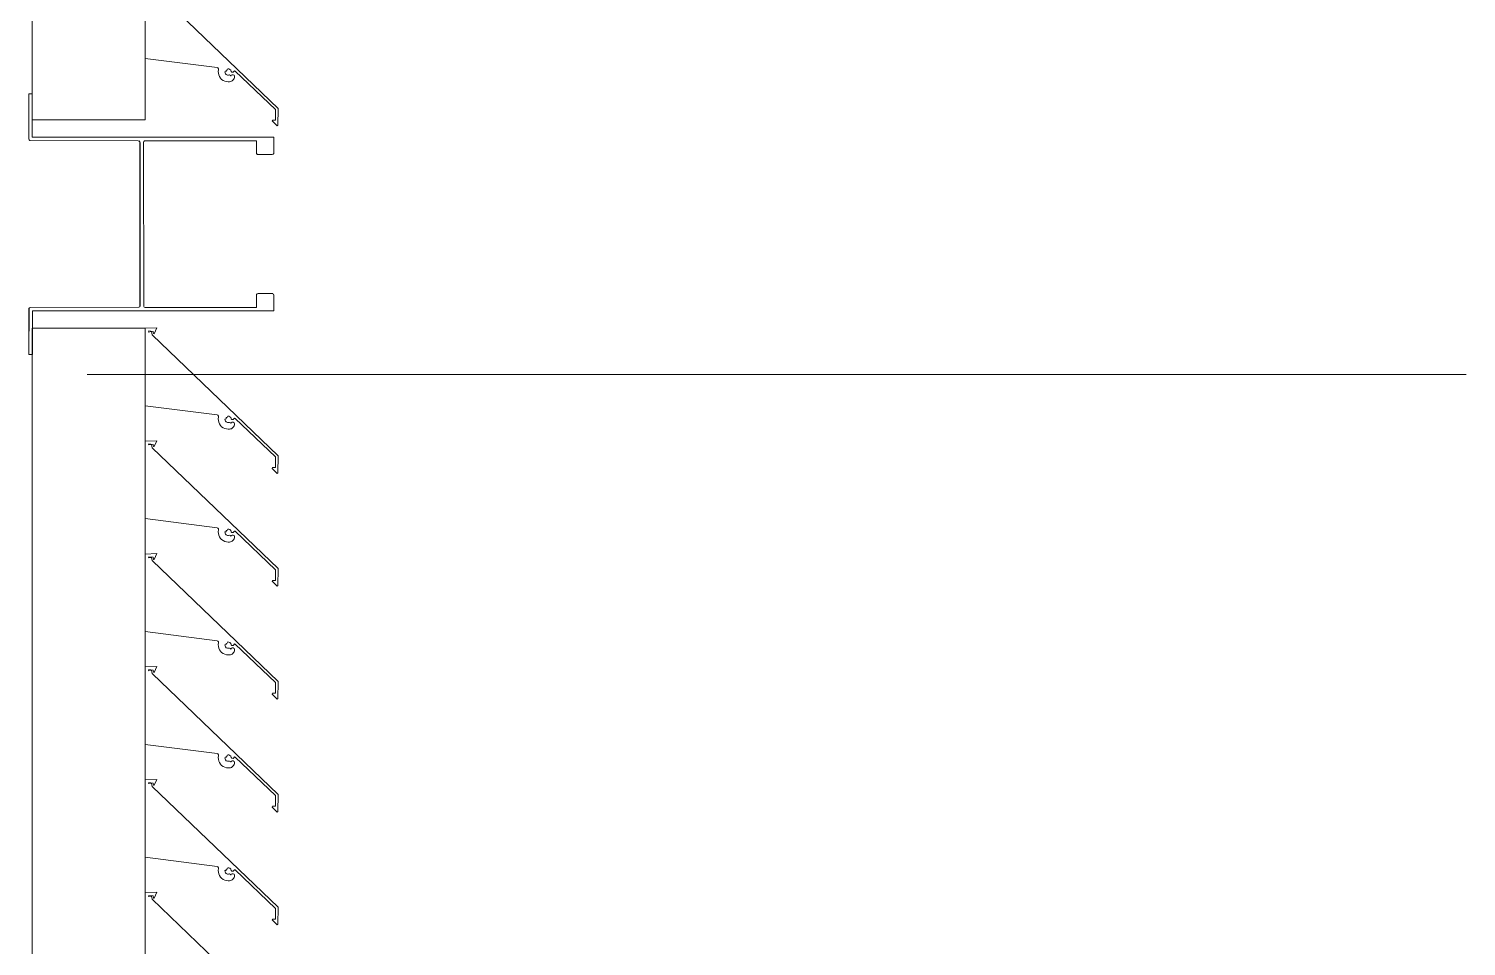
# Model space of a CAD drawing. Header units: millimetres. Extents: x -220592 to 404889, y -217665 to 38245.
# Drawn here: x 7832.9 to 7841.17, y -48001.51 to -47996.23 of the extents above; entities that cross this region are included whole.
import ezdxf

# ---------------------------------------------------------------- set-up
doc = ezdxf.new("R2010")
doc.units = ezdxf.units.MM
doc.linetypes.add('XKITLINE00', pattern=[0])
doc.layers.add('Part', color=7, linetype='Continuous', lineweight=0)
doc.layers.add('S-GRID', color=7, linetype='Continuous', lineweight=0)

# ---------------------------------------------------------------- blocks, each defined once
blk = doc.blocks.new('*A15053')
at = {"layer": 'Part', "color": 7, "linetype": 'XKITLINE00', "lineweight": 0}
for p, q in [((95.275304, 227.26533), (95.275304, 213.465444)), ((95.925304, 227.26533), (95.925304, 213.465444)), ((95.925304, 213.465444), (95.275304, 213.465444))]:
    blk.add_line(p, q, dxfattribs=at)
blk = doc.blocks.new('*A15105')
at = {"layer": 'S-GRID', "color": 7, "linetype": 'XKITLINE00', "lineweight": 0}
blk.add_line((95.591073, 212), (103.528573, 212), dxfattribs=at)
blk = doc.blocks.new('*A15144')
at = {"layer": 'Part', "color": 7, "linetype": 'XKITLINE00', "lineweight": 0}
for p, q in [((95.275085, 213.61533), (95.255085, 213.615327)), ((95.255085, 213.615327), (95.255131, 213.355327)), ((95.255131, 213.355327), (95.256817, 213.349771)), ((95.256817, 213.349771), (95.261306, 213.346089)), ((95.261306, 213.346089), (95.261681, 213.346088)), ((95.275632, 213.36533), (96.665129, 213.365573)), ((95.890688, 213.343752), (95.894372, 213.339265)), ((95.894372, 213.339265), (95.895134, 213.335438)), ((95.895134, 213.335438), (95.895298, 212.395438)), ((96.565132, 213.34545), (96.565145, 213.275555)), ((96.565145, 213.275555), (96.566831, 213.27)), ((96.566831, 213.27), (96.571319, 213.266318)), ((96.571319, 213.266318), (96.571698, 213.266314)), ((96.569731, 212.463871), (96.566048, 212.459382)), ((96.575286, 212.465557), (96.569731, 212.463871)), ((96.659113, 212.46481), (96.575286, 212.465557)), ((95.259745, 212.383642), (95.256062, 212.379154)), ((95.2653, 212.385328), (95.259745, 212.383642)), ((95.889127, 212.386198), (95.2653, 212.385328)), ((95.893614, 212.389882), (95.889127, 212.386198)), ((95.895298, 212.395438), (95.893614, 212.389882)), ((96.5653, 212.385555), (95.925456, 212.385444)), ((96.566048, 212.459382), (96.5653, 212.385555)), ((95.256062, 212.379154), (95.255347, 212.115327)), ((95.255347, 212.115327), (95.25585, 212.115327))]:
    blk.add_line(p, q, dxfattribs=at)
blk = doc.blocks.new('*A15146')
at = {"layer": 'Part', "color": 7, "linetype": 'XKITLINE00', "lineweight": 0}
for p, q in [((95.275588, 213.615225), (95.255588, 213.615222)), ((95.255588, 213.615222), (95.255633, 213.355222)), ((95.275632, 213.365225), (95.275588, 213.615225)), ((95.255633, 213.355222), (95.25732, 213.349666)), ((95.25732, 213.349666), (95.261808, 213.345984)), ((95.261808, 213.345984), (95.885635, 213.345332)), ((96.665632, 213.365468), (95.275632, 213.365225)), ((95.885635, 213.345332), (95.891191, 213.343647)), ((95.891191, 213.343647), (95.894875, 213.33916)), ((95.894875, 213.33916), (95.895637, 213.335333)), ((95.895637, 213.335333), (95.895801, 212.395333)), ((95.915637, 213.335337), (95.917321, 213.340893)), ((95.916563, 212.39151), (95.915637, 213.335337)), ((95.917321, 213.340893), (95.921808, 213.344577)), ((95.921808, 213.344577), (96.565635, 213.34545)), ((96.565635, 213.34545), (96.565647, 213.27545)), ((96.664887, 213.271641), (96.665632, 213.365468)), ((96.565647, 213.27545), (96.567334, 213.269895)), ((96.567334, 213.269895), (96.571822, 213.266213)), ((96.571822, 213.266213), (96.655649, 213.265466)), ((96.655649, 213.265466), (96.661204, 213.267152)), ((96.661204, 213.267152), (96.664887, 213.271641)), ((96.570233, 212.463766), (96.566551, 212.459277)), ((96.575789, 212.465452), (96.570233, 212.463766)), ((96.659616, 212.464706), (96.575789, 212.465452)), ((96.664104, 212.461023), (96.659616, 212.464706)), ((95.260247, 212.383537), (95.256565, 212.379049)), ((95.265803, 212.385223), (95.260247, 212.383537)), ((95.889629, 212.386094), (95.265803, 212.385223)), ((95.894117, 212.389777), (95.889629, 212.386094)), ((95.895801, 212.395333), (95.894117, 212.389777)), ((95.920247, 212.387023), (95.916563, 212.39151)), ((95.925803, 212.385339), (95.920247, 212.387023)), ((96.565803, 212.38545), (95.925803, 212.385339)), ((96.566551, 212.459277), (96.565803, 212.38545)), ((96.66579, 212.455468), (96.664104, 212.461023)), ((96.665806, 212.365468), (96.66579, 212.455468)), ((95.256565, 212.379049), (95.25585, 212.115222)), ((95.275806, 212.365225), (96.665806, 212.365468)), ((95.27585, 212.115225), (95.275806, 212.365225)), ((95.25585, 212.115222), (95.27585, 212.115225))]:
    blk.add_line(p, q, dxfattribs=at)
blk = doc.blocks.new('*A15147')
at = {"layer": 'Part', "color": 7, "linetype": 'XKITLINE00', "lineweight": 0}
for p, q in [((95.925304, 214.265326), (95.992799, 214.26794)), ((95.947029, 214.250196), (95.944993, 214.243623)), ((95.944993, 214.243623), (95.962009, 214.246527)), ((95.972012, 214.247056), (95.947029, 214.250196)), ((95.962009, 214.246527), (95.964906, 214.227984)), ((95.964906, 214.227984), (96.690028, 213.531738)), ((95.972141, 214.234865), (95.972012, 214.247056)), ((95.977264, 214.234453), (95.972141, 214.234865)), ((95.992799, 214.26794), (95.977264, 214.234453)), ((96.339112, 213.766618), (95.925304, 213.819622)), ((96.344187, 213.764428), (96.339112, 213.766618)), ((96.347324, 213.759876), (96.344187, 213.764428)), ((96.346077, 213.74422), (96.347563, 213.754354)), ((96.346452, 213.733984), (96.346077, 213.74422)), ((96.348675, 213.723985), (96.346452, 213.733984)), ((96.347563, 213.754354), (96.347324, 213.759876)), ((96.352673, 213.714555), (96.348675, 213.723985)), ((96.358313, 213.706005), (96.352673, 213.714555)), ((96.365409, 213.698618), (96.358313, 213.706005)), ((96.391775, 213.743926), (96.38407, 213.74282)), ((96.38407, 213.74282), (96.384639, 213.736336)), ((96.384639, 213.736336), (96.387441, 213.730462)), ((96.387441, 213.730462), (96.392123, 213.72594)), ((96.397771, 213.75193), (96.390606, 213.750986)), ((96.390606, 213.750986), (96.391775, 213.743926)), ((96.392123, 213.72594), (96.398091, 213.723342)), ((96.400093, 213.75932), (96.397771, 213.75193)), ((96.398091, 213.723342), (96.404591, 213.722998)), ((96.406765, 213.758898), (96.400093, 213.75932)), ((96.404591, 213.722998), (96.410509, 213.723903)), ((96.412841, 213.756108), (96.406765, 213.758898)), ((96.410509, 213.723903), (96.41532, 213.721496)), ((96.417508, 213.751322), (96.412841, 213.756108)), ((96.41532, 213.721496), (96.41735, 213.716515)), ((96.41735, 213.716515), (96.420292, 213.721987)), ((96.420622, 213.743748), (96.417508, 213.751322)), ((96.420292, 213.721987), (96.425448, 213.725205)), ((96.424805, 213.739591), (96.420622, 213.743748)), ((96.430699, 213.739385), (96.424805, 213.739591)), ((96.425448, 213.725205), (96.431526, 213.725193)), ((96.435163, 213.743239), (96.430699, 213.739385)), ((96.431526, 213.725193), (96.43667, 213.721956)), ((96.438818, 213.747866), (96.435163, 213.743239)), ((96.43667, 213.721956), (96.43931, 213.716482)), ((96.438814, 213.708712), (96.437079, 213.703216)), ((96.43931, 213.716482), (96.438814, 213.708712)), ((96.443977, 213.746774), (96.438818, 213.747866)), ((96.674993, 213.525371), (96.443977, 213.746774)), ((96.373725, 213.69264), (96.365409, 213.698618)), ((96.382988, 213.688267), (96.373725, 213.69264)), ((96.392889, 213.685644), (96.382988, 213.688267)), ((96.403102, 213.684859), (96.392889, 213.685644)), ((96.409901, 213.684957), (96.403102, 213.684859)), ((96.415629, 213.685593), (96.409901, 213.684957)), ((96.42113, 213.687312), (96.415629, 213.685593)), ((96.4262, 213.690052), (96.42113, 213.687312)), ((96.430653, 213.69371), (96.4262, 213.690052)), ((96.434325, 213.698153), (96.430653, 213.69371)), ((96.437079, 213.703216), (96.434325, 213.698153)), ((96.656145, 213.459007), (96.65723, 213.463928)), ((96.684794, 213.430119), (96.656145, 213.459007)), ((96.65723, 213.463928), (96.67465, 213.464025)), ((96.67465, 213.464025), (96.674993, 213.525371)), ((96.690028, 213.531738), (96.689475, 213.432587)), ((96.689475, 213.432587), (96.684794, 213.430119))]:
    blk.add_line(p, q, dxfattribs=at)
blk = doc.blocks.new('*A15148')
at = {"layer": 'Part', "color": 7, "linetype": 'XKITLINE00', "lineweight": 0}
for p, q in [((95.925418, 212.26533), (95.992799, 212.26794)), ((95.947029, 212.250196), (95.944993, 212.243623)), ((95.944993, 212.243623), (95.962009, 212.246527)), ((95.972012, 212.247056), (95.947029, 212.250196)), ((95.962009, 212.246527), (95.964906, 212.227984)), ((95.964906, 212.227984), (96.690028, 211.531738)), ((95.972141, 212.234865), (95.972012, 212.247056)), ((95.977264, 212.234453), (95.972141, 212.234865)), ((95.992799, 212.26794), (95.977264, 212.234453)), ((96.339112, 211.766618), (95.925304, 211.819622)), ((96.344187, 211.764428), (96.339112, 211.766618)), ((96.347324, 211.759876), (96.344187, 211.764428)), ((96.346077, 211.74422), (96.347563, 211.754354)), ((96.346452, 211.733984), (96.346077, 211.74422)), ((96.348675, 211.723985), (96.346452, 211.733984)), ((96.347563, 211.754354), (96.347324, 211.759876)), ((96.352673, 211.714555), (96.348675, 211.723985)), ((96.391775, 211.743926), (96.38407, 211.74282)), ((96.38407, 211.74282), (96.384639, 211.736336)), ((96.384639, 211.736336), (96.387441, 211.730462)), ((96.387441, 211.730462), (96.392123, 211.72594)), ((96.397771, 211.75193), (96.390606, 211.750986)), ((96.390606, 211.750986), (96.391775, 211.743926)), ((96.392123, 211.72594), (96.398091, 211.723342)), ((96.400093, 211.75932), (96.397771, 211.75193)), ((96.398091, 211.723342), (96.404591, 211.722998)), ((96.406765, 211.758898), (96.400093, 211.75932)), ((96.404591, 211.722998), (96.410509, 211.723903)), ((96.412841, 211.756108), (96.406765, 211.758898)), ((96.410509, 211.723903), (96.41532, 211.721496)), ((96.417508, 211.751322), (96.412841, 211.756108)), ((96.41532, 211.721496), (96.41735, 211.716515)), ((96.41735, 211.716515), (96.420292, 211.721987)), ((96.420622, 211.743748), (96.417508, 211.751322)), ((96.420292, 211.721987), (96.425448, 211.725205)), ((96.424805, 211.739591), (96.420622, 211.743748)), ((96.430699, 211.739385), (96.424805, 211.739591)), ((96.425448, 211.725205), (96.431526, 211.725193)), ((96.435163, 211.743239), (96.430699, 211.739385)), ((96.431526, 211.725193), (96.43667, 211.721956)), ((96.438818, 211.747866), (96.435163, 211.743239)), ((96.43667, 211.721956), (96.43931, 211.716482)), ((96.443977, 211.746774), (96.438818, 211.747866)), ((96.674993, 211.525371), (96.443977, 211.746774)), ((96.358313, 211.706005), (96.352673, 211.714555)), ((96.365409, 211.698618), (96.358313, 211.706005)), ((96.373725, 211.69264), (96.365409, 211.698618)), ((96.382988, 211.688267), (96.373725, 211.69264)), ((96.392889, 211.685644), (96.382988, 211.688267)), ((96.403102, 211.684859), (96.392889, 211.685644)), ((96.409901, 211.684957), (96.403102, 211.684859)), ((96.415629, 211.685593), (96.409901, 211.684957)), ((96.42113, 211.687312), (96.415629, 211.685593)), ((96.4262, 211.690052), (96.42113, 211.687312)), ((96.430653, 211.69371), (96.4262, 211.690052)), ((96.434325, 211.698153), (96.430653, 211.69371)), ((96.437079, 211.703216), (96.434325, 211.698153)), ((96.438814, 211.708712), (96.437079, 211.703216)), ((96.43931, 211.716482), (96.438814, 211.708712)), ((96.67465, 211.464025), (96.674993, 211.525371)), ((96.690028, 211.531738), (96.689475, 211.432587)), ((96.656145, 211.459007), (96.65723, 211.463928)), ((96.684794, 211.430119), (96.656145, 211.459007)), ((96.65723, 211.463928), (96.67465, 211.464025)), ((96.689475, 211.432587), (96.684794, 211.430119))]:
    blk.add_line(p, q, dxfattribs=at)
blk = doc.blocks.new('*A15150')
at = {"layer": 'Part', "color": 7, "linetype": 'XKITLINE00', "lineweight": 0}
for p, q in [((95.925304, 212.26533), (95.275304, 212.26533)), ((95.275304, 212.26533), (95.275304, 198.465444)), ((95.925304, 212.26533), (95.925304, 198.465444))]:
    blk.add_line(p, q, dxfattribs=at)
blk = doc.blocks.new('*A15151')
at = {"layer": 'Part', "color": 7, "linetype": 'XKITLINE00', "lineweight": 0}
for p, q in [((95.925304, 211.615326), (95.992799, 211.61794)), ((95.947029, 211.600196), (95.944993, 211.593623)), ((95.944993, 211.593623), (95.962009, 211.596527)), ((95.972012, 211.597056), (95.947029, 211.600196)), ((95.962009, 211.596527), (95.964906, 211.577984)), ((95.964906, 211.577984), (96.690028, 210.881738)), ((95.972141, 211.584865), (95.972012, 211.597056)), ((95.977264, 211.584453), (95.972141, 211.584865)), ((95.992799, 211.61794), (95.977264, 211.584453)), ((96.339112, 211.116618), (95.925304, 211.169622)), ((96.344187, 211.114428), (96.339112, 211.116618)), ((96.347324, 211.109876), (96.344187, 211.114428)), ((96.346077, 211.09422), (96.347563, 211.104354)), ((96.346452, 211.083984), (96.346077, 211.09422)), ((96.348675, 211.073985), (96.346452, 211.083984)), ((96.347563, 211.104354), (96.347324, 211.109876)), ((96.352673, 211.064555), (96.348675, 211.073985)), ((96.358313, 211.056005), (96.352673, 211.064555)), ((96.391775, 211.093926), (96.38407, 211.09282)), ((96.38407, 211.09282), (96.384639, 211.086336)), ((96.384639, 211.086336), (96.387441, 211.080462)), ((96.387441, 211.080462), (96.392123, 211.07594)), ((96.397771, 211.10193), (96.390606, 211.100986)), ((96.390606, 211.100986), (96.391775, 211.093926)), ((96.392123, 211.07594), (96.398091, 211.073342)), ((96.400093, 211.10932), (96.397771, 211.10193)), ((96.398091, 211.073342), (96.404591, 211.072998)), ((96.406765, 211.108898), (96.400093, 211.10932)), ((96.404591, 211.072998), (96.410509, 211.073903)), ((96.412841, 211.106108), (96.406765, 211.108898)), ((96.410509, 211.073903), (96.41532, 211.071496)), ((96.417508, 211.101322), (96.412841, 211.106108)), ((96.41532, 211.071496), (96.41735, 211.066515)), ((96.41735, 211.066515), (96.420292, 211.071987)), ((96.420622, 211.093748), (96.417508, 211.101322)), ((96.420292, 211.071987), (96.425448, 211.075205)), ((96.424805, 211.089591), (96.420622, 211.093748)), ((96.430699, 211.089385), (96.424805, 211.089591)), ((96.425448, 211.075205), (96.431526, 211.075193)), ((96.435163, 211.093239), (96.430699, 211.089385)), ((96.431526, 211.075193), (96.43667, 211.071956)), ((96.438818, 211.097866), (96.435163, 211.093239)), ((96.43667, 211.071956), (96.43931, 211.066482)), ((96.438814, 211.058712), (96.437079, 211.053216)), ((96.43931, 211.066482), (96.438814, 211.058712)), ((96.443977, 211.096774), (96.438818, 211.097866)), ((96.674993, 210.875371), (96.443977, 211.096774)), ((96.365409, 211.048618), (96.358313, 211.056005)), ((96.373725, 211.04264), (96.365409, 211.048618)), ((96.382988, 211.038267), (96.373725, 211.04264)), ((96.392889, 211.035644), (96.382988, 211.038267)), ((96.403102, 211.034859), (96.392889, 211.035644)), ((96.409901, 211.034957), (96.403102, 211.034859)), ((96.415629, 211.035593), (96.409901, 211.034957)), ((96.42113, 211.037312), (96.415629, 211.035593)), ((96.4262, 211.040052), (96.42113, 211.037312)), ((96.430653, 211.04371), (96.4262, 211.040052)), ((96.434325, 211.048153), (96.430653, 211.04371)), ((96.437079, 211.053216), (96.434325, 211.048153)), ((96.656145, 210.809007), (96.65723, 210.813928)), ((96.684794, 210.780119), (96.656145, 210.809007)), ((96.65723, 210.813928), (96.67465, 210.814025)), ((96.67465, 210.814025), (96.674993, 210.875371)), ((96.690028, 210.881738), (96.689475, 210.782587)), ((96.689475, 210.782587), (96.684794, 210.780119))]:
    blk.add_line(p, q, dxfattribs=at)
blk = doc.blocks.new('*A15152')
at = {"layer": 'Part', "color": 7, "linetype": 'XKITLINE00', "lineweight": 0}
for p, q in [((95.925304, 210.965326), (95.992799, 210.96794)), ((95.947029, 210.950196), (95.944993, 210.943623)), ((95.944993, 210.943623), (95.962009, 210.946527)), ((95.972012, 210.947056), (95.947029, 210.950196)), ((95.962009, 210.946527), (95.964906, 210.927984)), ((95.964906, 210.927984), (96.690028, 210.231738)), ((95.972141, 210.934865), (95.972012, 210.947056)), ((95.977264, 210.934453), (95.972141, 210.934865)), ((95.992799, 210.96794), (95.977264, 210.934453)), ((96.339112, 210.466618), (95.925304, 210.519622)), ((96.344187, 210.464428), (96.339112, 210.466618)), ((96.347324, 210.459876), (96.344187, 210.464428)), ((96.346077, 210.44422), (96.347563, 210.454354)), ((96.346452, 210.433984), (96.346077, 210.44422)), ((96.348675, 210.423985), (96.346452, 210.433984)), ((96.347563, 210.454354), (96.347324, 210.459876)), ((96.352673, 210.414555), (96.348675, 210.423985)), ((96.358313, 210.406005), (96.352673, 210.414555)), ((96.365409, 210.398618), (96.358313, 210.406005)), ((96.373725, 210.39264), (96.365409, 210.398618)), ((96.391775, 210.443926), (96.38407, 210.44282)), ((96.38407, 210.44282), (96.384639, 210.436336)), ((96.384639, 210.436336), (96.387441, 210.430462)), ((96.387441, 210.430462), (96.392123, 210.42594)), ((96.397771, 210.45193), (96.390606, 210.450986)), ((96.390606, 210.450986), (96.391775, 210.443926)), ((96.392123, 210.42594), (96.398091, 210.423342)), ((96.400093, 210.45932), (96.397771, 210.45193)), ((96.398091, 210.423342), (96.404591, 210.422998)), ((96.406765, 210.458898), (96.400093, 210.45932)), ((96.404591, 210.422998), (96.410509, 210.423903)), ((96.412841, 210.456108), (96.406765, 210.458898)), ((96.410509, 210.423903), (96.41532, 210.421496)), ((96.417508, 210.451322), (96.412841, 210.456108)), ((96.41532, 210.421496), (96.41735, 210.416515)), ((96.41735, 210.416515), (96.420292, 210.421987)), ((96.420622, 210.443748), (96.417508, 210.451322)), ((96.420292, 210.421987), (96.425448, 210.425205)), ((96.424805, 210.439591), (96.420622, 210.443748)), ((96.430699, 210.439385), (96.424805, 210.439591)), ((96.425448, 210.425205), (96.431526, 210.425193)), ((96.434325, 210.398153), (96.430653, 210.39371)), ((96.435163, 210.443239), (96.430699, 210.439385)), ((96.431526, 210.425193), (96.43667, 210.421956)), ((96.437079, 210.403216), (96.434325, 210.398153)), ((96.438818, 210.447866), (96.435163, 210.443239)), ((96.43667, 210.421956), (96.43931, 210.416482)), ((96.438814, 210.408712), (96.437079, 210.403216)), ((96.43931, 210.416482), (96.438814, 210.408712)), ((96.443977, 210.446774), (96.438818, 210.447866)), ((96.674993, 210.225371), (96.443977, 210.446774)), ((96.382988, 210.388267), (96.373725, 210.39264)), ((96.392889, 210.385644), (96.382988, 210.388267)), ((96.403102, 210.384859), (96.392889, 210.385644)), ((96.409901, 210.384957), (96.403102, 210.384859)), ((96.415629, 210.385593), (96.409901, 210.384957)), ((96.42113, 210.387312), (96.415629, 210.385593)), ((96.4262, 210.390052), (96.42113, 210.387312)), ((96.430653, 210.39371), (96.4262, 210.390052)), ((96.690028, 210.231738), (96.689475, 210.132587)), ((96.656145, 210.159007), (96.65723, 210.163928)), ((96.684794, 210.130119), (96.656145, 210.159007)), ((96.65723, 210.163928), (96.67465, 210.164025)), ((96.67465, 210.164025), (96.674993, 210.225371)), ((96.689475, 210.132587), (96.684794, 210.130119))]:
    blk.add_line(p, q, dxfattribs=at)
blk = doc.blocks.new('*A15153')
at = {"layer": 'Part', "color": 7, "linetype": 'XKITLINE00', "lineweight": 0}
for p, q in [((95.925304, 210.315326), (95.992799, 210.31794)), ((95.992799, 210.31794), (95.977264, 210.284453)), ((95.947029, 210.300196), (95.944993, 210.293623)), ((95.944993, 210.293623), (95.962009, 210.296527)), ((95.972012, 210.297056), (95.947029, 210.300196)), ((95.962009, 210.296527), (95.964906, 210.277984)), ((95.964906, 210.277984), (96.690028, 209.581738)), ((95.972141, 210.284865), (95.972012, 210.297056)), ((95.977264, 210.284453), (95.972141, 210.284865)), ((96.339112, 209.816618), (95.925304, 209.869622)), ((96.344187, 209.814428), (96.339112, 209.816618)), ((96.347324, 209.809876), (96.344187, 209.814428)), ((96.346077, 209.79422), (96.347563, 209.804354)), ((96.346452, 209.783984), (96.346077, 209.79422)), ((96.348675, 209.773985), (96.346452, 209.783984)), ((96.347563, 209.804354), (96.347324, 209.809876)), ((96.352673, 209.764555), (96.348675, 209.773985)), ((96.358313, 209.756005), (96.352673, 209.764555)), ((96.365409, 209.748618), (96.358313, 209.756005)), ((96.373725, 209.74264), (96.365409, 209.748618)), ((96.382988, 209.738267), (96.373725, 209.74264)), ((96.392889, 209.735644), (96.382988, 209.738267)), ((96.391775, 209.793926), (96.38407, 209.79282)), ((96.38407, 209.79282), (96.384639, 209.786336)), ((96.384639, 209.786336), (96.387441, 209.780462)), ((96.387441, 209.780462), (96.392123, 209.77594)), ((96.397771, 209.80193), (96.390606, 209.800986)), ((96.390606, 209.800986), (96.391775, 209.793926)), ((96.392123, 209.77594), (96.398091, 209.773342)), ((96.403102, 209.734859), (96.392889, 209.735644)), ((96.400093, 209.80932), (96.397771, 209.80193)), ((96.398091, 209.773342), (96.404591, 209.772998)), ((96.406765, 209.808898), (96.400093, 209.80932)), ((96.409901, 209.734957), (96.403102, 209.734859)), ((96.404591, 209.772998), (96.410509, 209.773903)), ((96.412841, 209.806108), (96.406765, 209.808898)), ((96.415629, 209.735593), (96.409901, 209.734957)), ((96.410509, 209.773903), (96.41532, 209.771496)), ((96.417508, 209.801322), (96.412841, 209.806108)), ((96.41532, 209.771496), (96.41735, 209.766515)), ((96.42113, 209.737312), (96.415629, 209.735593)), ((96.41735, 209.766515), (96.420292, 209.771987)), ((96.420622, 209.793748), (96.417508, 209.801322)), ((96.420292, 209.771987), (96.425448, 209.775205)), ((96.424805, 209.789591), (96.420622, 209.793748)), ((96.4262, 209.740052), (96.42113, 209.737312)), ((96.430699, 209.789385), (96.424805, 209.789591)), ((96.425448, 209.775205), (96.431526, 209.775193)), ((96.430653, 209.74371), (96.4262, 209.740052)), ((96.434325, 209.748153), (96.430653, 209.74371)), ((96.435163, 209.793239), (96.430699, 209.789385)), ((96.431526, 209.775193), (96.43667, 209.771956)), ((96.437079, 209.753216), (96.434325, 209.748153)), ((96.438818, 209.797866), (96.435163, 209.793239)), ((96.43667, 209.771956), (96.43931, 209.766482)), ((96.438814, 209.758712), (96.437079, 209.753216)), ((96.43931, 209.766482), (96.438814, 209.758712)), ((96.443977, 209.796774), (96.438818, 209.797866)), ((96.674993, 209.575371), (96.443977, 209.796774)), ((96.67465, 209.514025), (96.674993, 209.575371)), ((96.690028, 209.581738), (96.689475, 209.482587)), ((96.656145, 209.509007), (96.65723, 209.513928)), ((96.684794, 209.480119), (96.656145, 209.509007)), ((96.65723, 209.513928), (96.67465, 209.514025)), ((96.689475, 209.482587), (96.684794, 209.480119))]:
    blk.add_line(p, q, dxfattribs=at)
blk = doc.blocks.new('*A15154')
at = {"layer": 'Part', "color": 7, "linetype": 'XKITLINE00', "lineweight": 0}
for p, q in [((95.925304, 209.665326), (95.992799, 209.66794)), ((95.947029, 209.650196), (95.944993, 209.643623)), ((95.972012, 209.647056), (95.947029, 209.650196)), ((95.992799, 209.66794), (95.977264, 209.634453)), ((95.944993, 209.643623), (95.962009, 209.646527)), ((95.962009, 209.646527), (95.964906, 209.627984)), ((95.964906, 209.627984), (96.690028, 208.931738)), ((95.972141, 209.634865), (95.972012, 209.647056)), ((95.977264, 209.634453), (95.972141, 209.634865)), ((96.339112, 209.166618), (95.925304, 209.219622)), ((96.344187, 209.164428), (96.339112, 209.166618)), ((96.347324, 209.159876), (96.344187, 209.164428)), ((96.346077, 209.14422), (96.347563, 209.154354)), ((96.347563, 209.154354), (96.347324, 209.159876)), ((96.400093, 209.15932), (96.397771, 209.15193)), ((96.406765, 209.158898), (96.400093, 209.15932)), ((96.412841, 209.156108), (96.406765, 209.158898)), ((96.417508, 209.151322), (96.412841, 209.156108)), ((96.346452, 209.133984), (96.346077, 209.14422)), ((96.348675, 209.123985), (96.346452, 209.133984)), ((96.352673, 209.114555), (96.348675, 209.123985)), ((96.358313, 209.106005), (96.352673, 209.114555)), ((96.365409, 209.098618), (96.358313, 209.106005)), ((96.373725, 209.09264), (96.365409, 209.098618)), ((96.382988, 209.088267), (96.373725, 209.09264)), ((96.392889, 209.085644), (96.382988, 209.088267)), ((96.391775, 209.143926), (96.38407, 209.14282)), ((96.38407, 209.14282), (96.384639, 209.136336)), ((96.384639, 209.136336), (96.387441, 209.130462)), ((96.387441, 209.130462), (96.392123, 209.12594)), ((96.397771, 209.15193), (96.390606, 209.150986)), ((96.390606, 209.150986), (96.391775, 209.143926)), ((96.392123, 209.12594), (96.398091, 209.123342)), ((96.403102, 209.084859), (96.392889, 209.085644)), ((96.398091, 209.123342), (96.404591, 209.122998)), ((96.409901, 209.084957), (96.403102, 209.084859)), ((96.404591, 209.122998), (96.410509, 209.123903)), ((96.415629, 209.085593), (96.409901, 209.084957)), ((96.410509, 209.123903), (96.41532, 209.121496)), ((96.41532, 209.121496), (96.41735, 209.116515)), ((96.42113, 209.087312), (96.415629, 209.085593)), ((96.41735, 209.116515), (96.420292, 209.121987)), ((96.420622, 209.143748), (96.417508, 209.151322)), ((96.420292, 209.121987), (96.425448, 209.125205)), ((96.424805, 209.139591), (96.420622, 209.143748)), ((96.4262, 209.090052), (96.42113, 209.087312)), ((96.430699, 209.139385), (96.424805, 209.139591)), ((96.425448, 209.125205), (96.431526, 209.125193)), ((96.430653, 209.09371), (96.4262, 209.090052)), ((96.434325, 209.098153), (96.430653, 209.09371)), ((96.435163, 209.143239), (96.430699, 209.139385)), ((96.431526, 209.125193), (96.43667, 209.121956)), ((96.437079, 209.103216), (96.434325, 209.098153)), ((96.438818, 209.147866), (96.435163, 209.143239)), ((96.43667, 209.121956), (96.43931, 209.116482)), ((96.438814, 209.108712), (96.437079, 209.103216)), ((96.43931, 209.116482), (96.438814, 209.108712)), ((96.443977, 209.146774), (96.438818, 209.147866)), ((96.674993, 208.925371), (96.443977, 209.146774)), ((96.67465, 208.864025), (96.674993, 208.925371)), ((96.690028, 208.931738), (96.689475, 208.832587)), ((96.656145, 208.859007), (96.65723, 208.863928)), ((96.684794, 208.830119), (96.656145, 208.859007)), ((96.65723, 208.863928), (96.67465, 208.864025)), ((96.689475, 208.832587), (96.684794, 208.830119))]:
    blk.add_line(p, q, dxfattribs=at)
blk = doc.blocks.new('*A15155')
at = {"layer": 'Part', "color": 7, "linetype": 'XKITLINE00', "lineweight": 0}
for p, q in [((95.925304, 209.015326), (95.992799, 209.01794)), ((95.947029, 209.000196), (95.944993, 208.993623)), ((95.944993, 208.993623), (95.962009, 208.996527)), ((95.972012, 208.997056), (95.947029, 209.000196)), ((95.962009, 208.996527), (95.964906, 208.977984)), ((95.972141, 208.984865), (95.972012, 208.997056)), ((95.992799, 209.01794), (95.977264, 208.984453)), ((95.964906, 208.977984), (96.690028, 208.281738)), ((95.977264, 208.984453), (95.972141, 208.984865)), ((96.339112, 208.516618), (95.925304, 208.569622)), ((96.344187, 208.514428), (96.339112, 208.516618)), ((96.347324, 208.509876), (96.344187, 208.514428)), ((96.346077, 208.49422), (96.347563, 208.504354)), ((96.346452, 208.483984), (96.346077, 208.49422)), ((96.347563, 208.504354), (96.347324, 208.509876)), ((96.391775, 208.493926), (96.38407, 208.49282)), ((96.38407, 208.49282), (96.384639, 208.486336)), ((96.397771, 208.50193), (96.390606, 208.500986)), ((96.390606, 208.500986), (96.391775, 208.493926)), ((96.400093, 208.50932), (96.397771, 208.50193)), ((96.406765, 208.508898), (96.400093, 208.50932)), ((96.412841, 208.506108), (96.406765, 208.508898)), ((96.417508, 208.501322), (96.412841, 208.506108)), ((96.420622, 208.493748), (96.417508, 208.501322)), ((96.424805, 208.489591), (96.420622, 208.493748)), ((96.435163, 208.493239), (96.430699, 208.489385)), ((96.438818, 208.497866), (96.435163, 208.493239)), ((96.443977, 208.496774), (96.438818, 208.497866)), ((96.674993, 208.275371), (96.443977, 208.496774)), ((96.348675, 208.473985), (96.346452, 208.483984)), ((96.352673, 208.464555), (96.348675, 208.473985)), ((96.358313, 208.456005), (96.352673, 208.464555)), ((96.365409, 208.448618), (96.358313, 208.456005)), ((96.373725, 208.44264), (96.365409, 208.448618)), ((96.382988, 208.438267), (96.373725, 208.44264)), ((96.392889, 208.435644), (96.382988, 208.438267)), ((96.384639, 208.486336), (96.387441, 208.480462)), ((96.387441, 208.480462), (96.392123, 208.47594)), ((96.392123, 208.47594), (96.398091, 208.473342)), ((96.403102, 208.434859), (96.392889, 208.435644)), ((96.398091, 208.473342), (96.404591, 208.472998)), ((96.409901, 208.434957), (96.403102, 208.434859)), ((96.404591, 208.472998), (96.410509, 208.473903)), ((96.415629, 208.435593), (96.409901, 208.434957)), ((96.410509, 208.473903), (96.41532, 208.471496)), ((96.41532, 208.471496), (96.41735, 208.466515)), ((96.42113, 208.437312), (96.415629, 208.435593)), ((96.41735, 208.466515), (96.420292, 208.471987)), ((96.420292, 208.471987), (96.425448, 208.475205)), ((96.4262, 208.440052), (96.42113, 208.437312)), ((96.430699, 208.489385), (96.424805, 208.489591)), ((96.425448, 208.475205), (96.431526, 208.475193)), ((96.430653, 208.44371), (96.4262, 208.440052)), ((96.434325, 208.448153), (96.430653, 208.44371)), ((96.431526, 208.475193), (96.43667, 208.471956)), ((96.437079, 208.453216), (96.434325, 208.448153)), ((96.43667, 208.471956), (96.43931, 208.466482)), ((96.438814, 208.458712), (96.437079, 208.453216)), ((96.43931, 208.466482), (96.438814, 208.458712)), ((96.67465, 208.214025), (96.674993, 208.275371)), ((96.690028, 208.281738), (96.689475, 208.182587)), ((96.656145, 208.209007), (96.65723, 208.213928)), ((96.684794, 208.180119), (96.656145, 208.209007)), ((96.65723, 208.213928), (96.67465, 208.214025)), ((96.689475, 208.182587), (96.684794, 208.180119))]:
    blk.add_line(p, q, dxfattribs=at)

msp = doc.modelspace()

# ---------------------------------------------------------------- block references
at = {"color": 7, "lineweight": 0}
for name in ['*A15053', '*A15147', '*A15144', '*A15146', '*A15150', '*A15148', '*A15105', '*A15151', '*A15152', '*A15153', '*A15154', '*A15155']:
    msp.add_blockref(name, (7737.6457, -48210.2152), dxfattribs=at)

doc.saveas('drawing.dxf')
